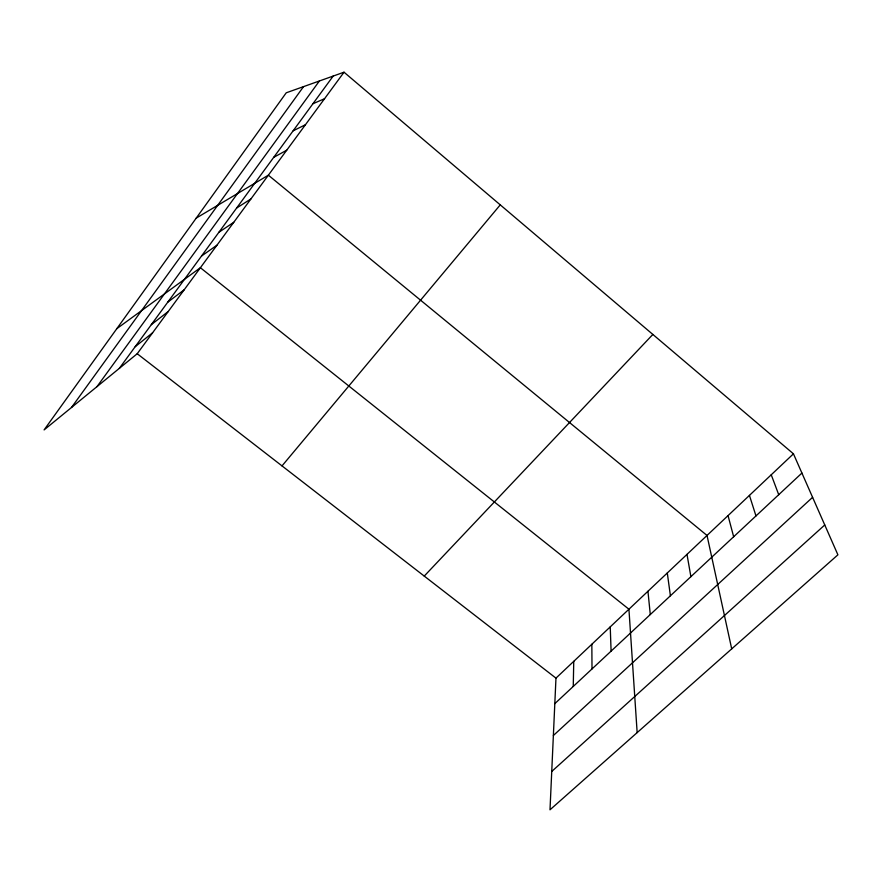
<?xml version="1.0" encoding="UTF-8"?>
<svg xmlns="http://www.w3.org/2000/svg" width="882" height="882" viewBox="0 0 882 882"><rect width="100%" height="100%" fill="white"/><g stroke="black" fill="none" stroke-linecap="round" stroke-linejoin="round"><path stroke-width="1.32" d="M573.256 686.439L573.752 661.335M793.447 453.822L555.969 678.137L550.004 809.797L837.9 554.822L793.447 453.822L344.024 72.203L286.242 92.797L44.1 429.909L137.217 353.726L344.024 72.203M71.486 407.506L303.54 86.634M96.954 386.669L319.394 80.99M119.368 368.323L333.175 76.073M282.019 465.905L500.259 204.867M424.242 576.089L652.856 334.443M554.811 703.649L801.914 473.061M553.367 735.522L812.598 497.316M551.746 771.463L824.758 524.966M135.2 346.692L152.586 332.801M151.318 324.653L168.23 311.5M167.734 302.206L184.173 289.803M116.788 328.699L200.39 267.72L628.932 609.219L637.157 732.611M201.537 256.023L216.917 245.229M218.923 232.253L233.752 222.319M236.652 208.02L250.896 198.968M196.256 218.086L268.371 175.187L707.022 535.462L731.707 648.876M273.74 157.327L286.727 150.205M293.144 130.801L305.448 124.726M312.945 103.723L324.543 98.729M137.217 353.726L555.969 678.137M771.243 474.803L778.718 494.703M749.446 495.397L755.973 515.937M728.036 515.606L733.659 536.763M686.99 554.381L690.893 576.663M667.299 572.98L670.408 595.78M647.95 591.26L650.288 614.556M610.234 626.893L611.094 651.125M591.844 644.257L592.009 668.942"/></g></svg>
